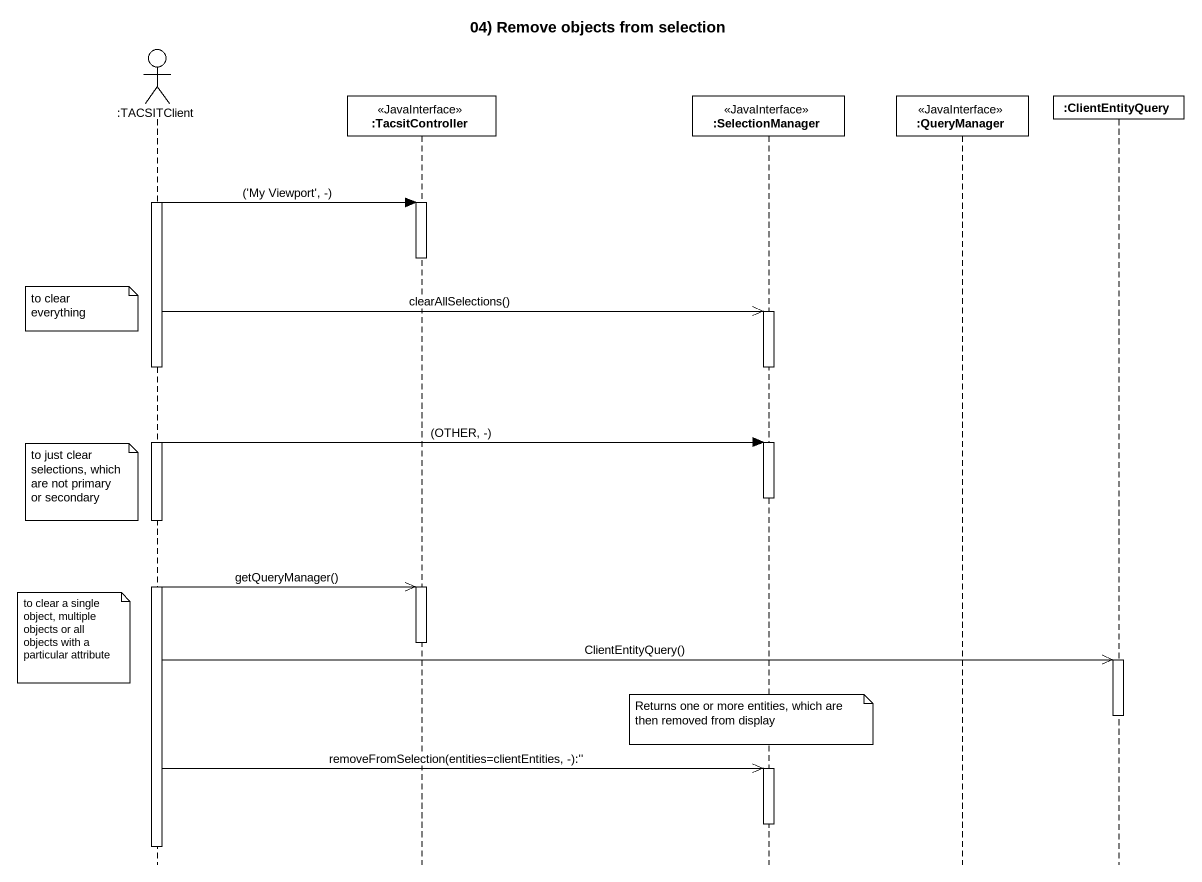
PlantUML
@startuml
title 04) Remove objects from selection
hide footbox
actor ":TACSITClient" as TACSITClient
participant ":TacsitController" as TacsitController <<JavaInterface>>
participant ":SelectionManager" as SelectionManager <<JavaInterface>>
participant ":QueryManager" as QueryManager <<JavaInterface>>
participant ":ClientEntityQuery" as ClientEntityQuery

activate TACSITClient
TACSITClient -> TacsitController : ('My Viewport', -)
activate TacsitController
deactivate TacsitController
note left of TACSITClient : to clear everything
TACSITClient ->> SelectionManager : clearAllSelections()
activate SelectionManager
deactivate SelectionManager
TACSITClient -> SelectionManager : (OTHER, -)
activate SelectionManager
note left of TACSITClient : to just clear selections, which are not primary or secondary
deactivate SelectionManager
TACSITClient ->> TacsitController : getQueryManager()
activate TacsitController
note left of TACSITClient : to clear a single object, multiple objects or all objects with a particular attribute
deactivate TacsitController
TACSITClient ->> ClientEntityQuery : ClientEntityQuery()
activate ClientEntityQuery
deactivate ClientEntityQuery
note over SelectionManager : Returns one or more entities, which are then removed from display
TACSITClient ->> SelectionManager : removeFromSelection(entities=clientEntities, -):''
activate SelectionManager
deactivate SelectionManager
deactivate TACSITClient
@enduml
